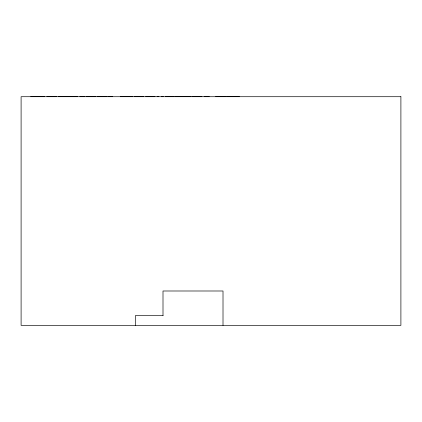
<?xml version="1.0" encoding="UTF-8"?>
<svg xmlns="http://www.w3.org/2000/svg" width="422" height="422" viewBox="0 0 422 422"><rect width="100%" height="100%" fill="white"/><g stroke="black" fill="none" stroke-linecap="round" stroke-linejoin="round"><path stroke-width="0.63" d="M30.79 96.633L44.632 96.633M46.879 96.633L56.838 96.633M58.531 96.633L67.256 96.633M68.042 96.633L77.659 96.633M79.879 96.633L85.001 96.633M86.399 96.633L95.667 96.633M97.013 96.633L106.824 96.633M107.858 96.633L112.753 96.633M120.586 96.633L132.582 96.633M134.064 96.633L143.675 96.633M145.711 96.633L154.98 96.633M157.095 96.633L158.867 96.633M161.52 96.633L163.319 96.633M165.276 96.633L174.286 96.633M175.568 96.633L185.522 96.633M186.181 96.633L191.076 96.633M192.131 96.633L201.943 96.633M204.095 96.633L209.217 96.633M215.674 96.633L225.406 96.633M226.651 96.633L239.332 96.633M163.135 315.466L135.515 315.466L135.515 325.367M223.011 325.367L223.011 290.995L163.003 290.995L163.003 315.466M400.9 96.712L21.1 96.712L21.1 325.367L400.9 325.367L400.9 96.712"/></g></svg>
